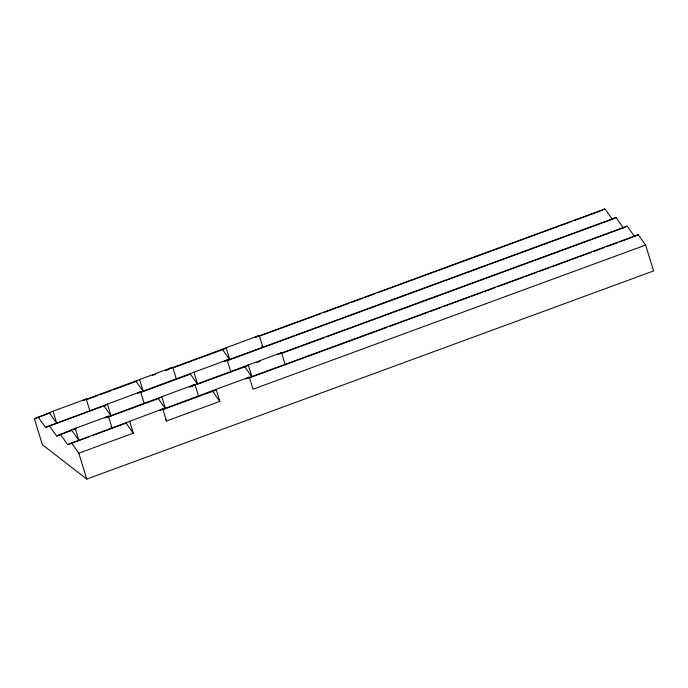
<?xml version="1.0" encoding="UTF-8"?>
<svg xmlns="http://www.w3.org/2000/svg" width="688" height="688" viewBox="0 0 688 688"><rect width="100%" height="100%" fill="white"/><g stroke="black" fill="none" stroke-linecap="round" stroke-linejoin="round"><path stroke-width="1.03" d="M645.636 245.057L253.021 389.219L249.305 377.127L245.607 378.873L638.232 234.711L645.636 245.057L653.6 270.943L86.765 479.072L42.364 444.689L34.4 418.803L53.01 411.192L86.206 398.997L89.93 411.089L106.029 405.18M86.206 398.997L82.517 400.743L172.74 367.229L176.455 379.32L190.542 374.143M38.089 417.057L45.503 427.403L140.576 391.713L144.291 403.796L111.095 415.991L103.69 405.645M172.74 367.229L169.05 368.974L259.264 335.46L262.988 347.543L230.798 359.368M259.264 335.46L255.575 337.206L604.924 208.928L612.337 219.274L616.027 217.528L623.44 227.866L627.129 226.12L634.534 236.466L638.232 234.711M137.806 393.02L140.576 391.713M49.192 425.657L56.597 435.994L75.207 428.375L108.403 416.188L112.127 428.28L126.214 423.103M137.884 393.089L227.1 359.936L230.824 372.027M108.403 416.188L104.714 417.934L194.936 384.42L198.66 396.503L215.765 390.225M227.1 359.936L223.411 361.682L616.027 217.528M60.286 434.248L67.699 444.594L162.772 408.896L166.487 420.987L219.825 401.405L216.109 389.313L249.305 377.127M194.936 384.42L191.247 386.166L281.469 352.643L285.185 364.735M160.003 410.211L162.772 408.896M281.469 352.643L277.78 354.389L627.129 226.12M160.089 410.28L216.109 389.313M602.163 210.244L604.924 208.928M34.4 418.803L50.534 412.877M86.851 399.547L97.945 395.48M99.958 394.731L111.052 390.664M113.073 389.924L137.282 381.032M152.409 375.476L155.436 374.367M165.516 370.66L168.543 369.551M173.591 367.702L225.028 348.816M259.316 336.226L320.849 313.633M323.867 312.524L335.976 308.078M337.989 307.338L349.083 303.262M351.104 302.522L362.198 298.446M364.219 297.706L375.313 293.63M377.325 292.89L558.88 226.232M560.892 225.492L571.986 221.416M574.007 220.676L601.235 210.674M45.503 427.403L88.924 411.458M140.24 392.616L143.259 391.506L139.544 379.415M144.265 391.137L175.449 379.69M226.773 360.839L229.792 359.738L226.068 347.646M263.994 347.173L612.337 219.274M56.597 435.994L71.466 430.542M73.444 429.811L76.42 428.719M107.13 417.444L110.106 416.352M145.297 403.426L159.384 398.257M189.578 387.172L192.597 386.063M190.215 373.876L197.628 384.214L246.932 366.111M256.994 362.413L260.012 361.303M282.166 353.176L324.444 337.653M326.456 336.914L623.44 227.866M67.699 444.594L88.993 436.777M92.011 435.667L111.121 428.65M162.445 409.807L165.464 408.698L161.74 396.606M166.47 408.328L197.654 396.873M248.97 378.03L251.989 376.921L248.273 364.838M252.995 376.551L386.871 327.402M389.89 326.293L428.151 312.24M430.163 311.501L441.24 307.441M444.259 306.332L469.422 297.087M471.443 296.347L482.512 292.28M484.524 291.54L495.601 287.472M497.613 286.733L523.792 277.126M525.804 276.387L536.881 272.319M538.893 271.579L549.97 267.512M551.982 266.772L578.161 257.166M580.173 256.426L591.25 252.358M593.262 251.619L604.331 247.551M606.352 246.811L617.42 242.744M619.432 242.004L632.521 237.205M71.389 442.84L78.802 453.186L133.291 433.173L129.576 421.09M261.75 345.823L262.988 347.543M244.584 366.584L251.989 376.921M222.379 349.392L229.792 359.738M212.42 391.059L219.825 401.405M158.051 398.352L165.464 408.698M165.258 419.267L166.487 420.987M135.854 381.161L143.259 391.506M125.887 422.836L133.291 433.173M110.888 426.551L112.127 428.28M71.518 430.129L78.931 440.466L75.207 428.375M49.321 412.938L56.734 423.275L53.01 411.192M193.904 372.122L197.628 384.214M107.38 403.899L111.095 415.991M78.802 453.186L86.765 479.072"/></g></svg>
